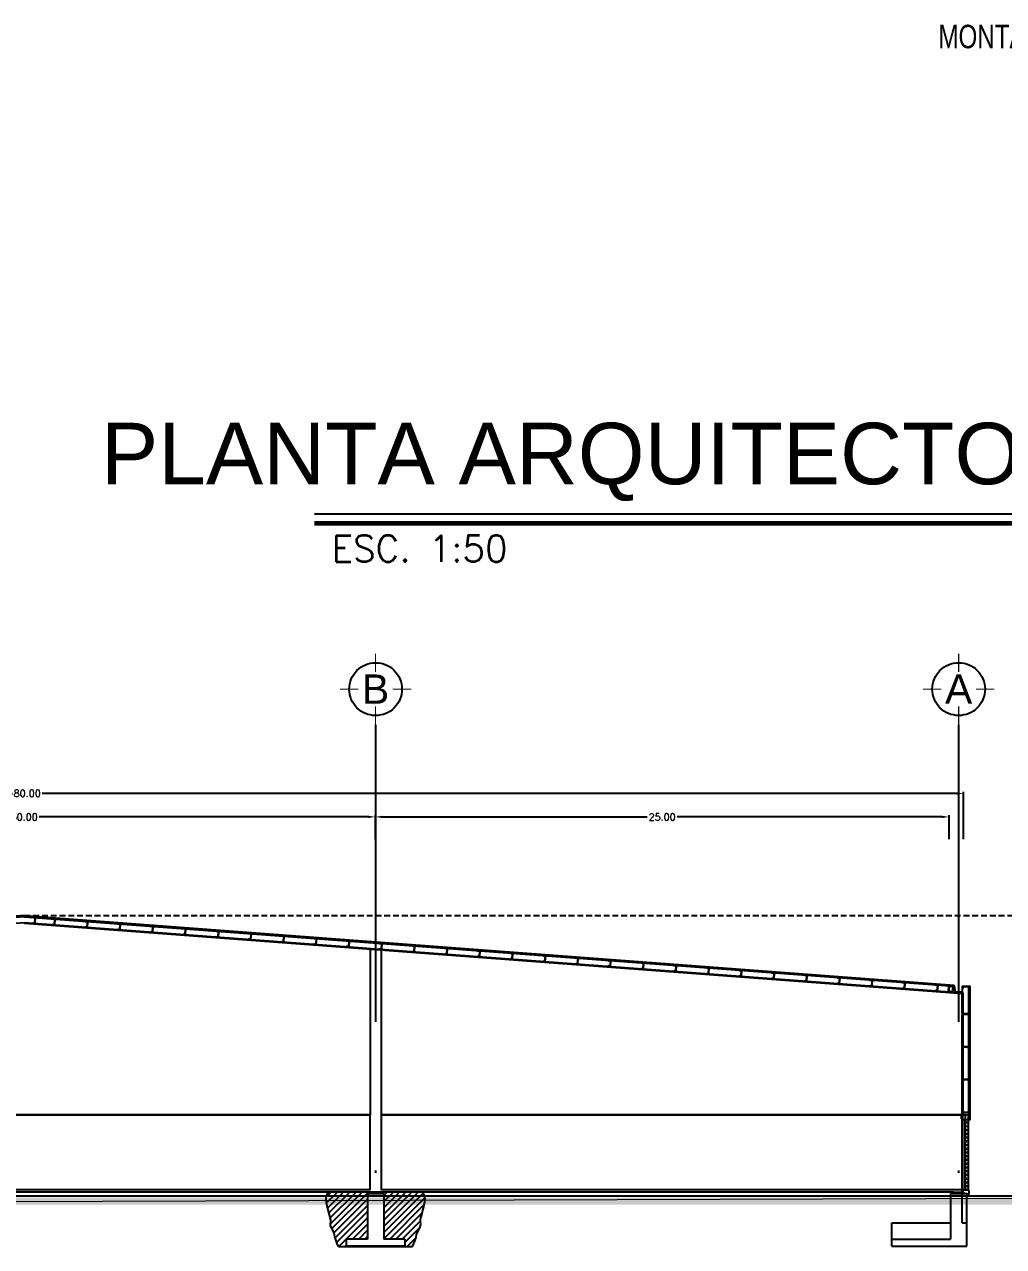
# Model space of a CAD drawing. Header units: millimetres. Extents: x -3 to 3438, y -2371 to 140.
# Drawn here: x 1108.3 to 1150.1, y -17 to 35.2 of the extents above; entities that cross this region are included whole.
import ezdxf
from ezdxf.enums import TextEntityAlignment as Align

# ---------------------------------------------------------------- set-up
doc = ezdxf.new("R2010")
doc.units = ezdxf.units.MM
doc.linetypes.add('DASHDOT', pattern=[25.4, 12.7, -6.35, 0, -6.35])
doc.linetypes.add('DASHED2', pattern=[0.375, 0.25, -0.125])
doc.layers.get('0').update_dxf_attribs({"color": 3})
for name, color, linetype in [('1- 1', 1, 'Continuous'), ('1- 2', 223, 'Continuous'), ('1- 3', 3, 'Continuous'), ('8', 8, 'Continuous'), ('dim-75', 2, 'Continuous'), ('ejes', 140, 'DASHDOT'), ('hatch', 9, 'Continuous'), ('LINEA LIMITE DE ZONIFICACION', 2, 'Continuous'), ('MARCO', 254, 'Continuous'), ('proy ante', 7, 'Continuous')]:
    doc.layers.add(name, color=color, linetype=linetype)
doc.layers.add('2', color=223, linetype='Continuous', lineweight=5)
doc.layers.add('3', color=3, linetype='Continuous', lineweight=30)
doc.styles.add('ALA', font='arial.ttf')
doc.styles.add('ROMANT', font='arial.ttf', dxfattribs={"height": 22})
doc.styles.get("Standard").update_dxf_attribs({"font": 'arial.ttf'})
doc.styles.add('TEXTO GENERAL', font='swissc.ttf', dxfattribs={"width": 0.9, "height": 1})
doc.styles.add('TEXTOS', font='romans.shx')
doc.dimstyles.new('DIM-75P', dxfattribs={"dimtxt": 0.3, "dimasz": 0.3, "dimexe": 0.0675, "dimexo": 0.0468, "dimgap": 0.0375, "dimtad": 0, "dimtih": 1, "dimtoh": 1, "dimzin": 0, "dimdsep": 46, "dimtxsty": 'TEXTOS', "dimcen": 0.3, "dimclrd": 1, "dimclre": 1, "dimclrt": 2, "dimadec": 0, "dimazin": 0, "dimtfac": 1, "dimtmove": 1, "dimatfit": 3, "dimldrblk": 'flecha', "dimfxl": 0.045, "dimtolj": 1, "dimtzin": 0, "dimlwd": -1, "dimlwe": -1, "dimarcsym": 0})

# ---------------------------------------------------------------- blocks, each defined once
blk = doc.blocks.new('ejeh')
at = {"layer": 'ejes', "const_width": 0.02}
blk.add_lwpolyline([(0, 0.174, -2.414214), (0.5, 0.674, 1)], format="xyb", dxfattribs=at)
for points in [[(0, 1.348), (0, 1)], [(-0.326, 0.674), (-0.674, 0.674)], [(0.326, 0.674), (0.674, 0.674)], [(0, 0), (0, 0.348)]]:
    blk.add_lwpolyline(points, dxfattribs=at)
at = {"layer": 'ejes'}
blk.add_circle((0, 0.674), 0.5, dxfattribs=at)
blk.add_attdef('X', text='', height=0.556, dxfattribs=at).set_placement((0, 0.674), align=Align.MIDDLE_CENTER)
blk = doc.blocks.new('*D92')
at = {"layer": 'Defpoints', "color": 0, "transparency": 16777216}
for p in [(1148.378, 2.343), (1068.381, 0.343), (1148.378, 0.343)]:
    blk.add_point(p, dxfattribs=at)
at = {"layer": 'dim-75', "color": 1, "transparency": 16777216}
for p, q in [((1068.381, 0.39), (1068.381, 2.41)), ((1068.681, 2.343), (1107.742, 2.343)), ((1148.078, 2.343), (1109.017, 2.343)), ((1148.378, 0.39), (1148.378, 2.41))]:
    blk.add_line(p, q, dxfattribs=at)
for points in [[(1068.681, 2.393), (1068.681, 2.293), (1068.381, 2.343)], [(1148.078, 2.393), (1148.078, 2.293), (1148.378, 2.343)]]:
    blk.add_solid(points, dxfattribs=at)
at = {"layer": 'dim-75', "color": 2, "transparency": 16777216, "insert": (1108.379, 2.343), "char_height": 0.3, "attachment_point": 5, "style": 'TEXTOS'}
blk.add_mtext('\\A1;80.00', dxfattribs=at)
blk = doc.blocks.new('flecha')
at = {"ltscale": 6}
for points in [[(-0.02, 0.03), (-0.11, 0.13), (-0.12, 0.05), (-0.12, 0.21)], [(-0.02, -0.03), (-0.11, -0.13), (-0.12, -0.05), (-0.12, -0.21)]]:
    blk.add_hatch(color=256, dxfattribs=at).paths.add_polyline_path(points)
for p, q in [((0.01, -0.02), (-0.14, 0.24)), ((0.01, 0.02), (-0.14, -0.24)), ((-0.13, 0.24), (-0.13, 0.03)), ((-0.13, 0.03), (-0.1, 0.12)), ((0, 0), (-0.1, 0.12)), ((0, 0), (-0.1, -0.12)), ((-0.13, -0.02), (-0.13, -0.24)), ((-0.13, -0.02), (-0.1, -0.12))]:
    blk.add_line(p, q, dxfattribs=at)
for points in [[(-0.02, 0.03), (-0.11, 0.13), (-0.12, 0.05), (-0.12, 0.21)], [(-0.02, -0.03), (-0.11, -0.13), (-0.12, -0.05), (-0.12, -0.21)]]:
    blk.add_lwpolyline(points, close=True, dxfattribs=at)
blk = doc.blocks.new('*D93')
at = {"layer": 'Defpoints', "color": 0, "transparency": 16777216}
for p in [(1123.254, 1.343), (1123.254, 0.343), (1147.764, 0.343)]:
    blk.add_point(p, dxfattribs=at)
at = {"layer": 'dim-75', "color": 1, "transparency": 16777216}
for p, q in [((1123.254, 0.39), (1123.254, 1.41)), ((1123.554, 1.343), (1134.871, 1.343)), ((1147.464, 1.343), (1136.146, 1.343)), ((1147.764, 0.39), (1147.764, 1.41))]:
    blk.add_line(p, q, dxfattribs=at)
for points in [[(1123.554, 1.393), (1123.554, 1.293), (1123.254, 1.343)], [(1147.464, 1.393), (1147.464, 1.293), (1147.764, 1.343)]]:
    blk.add_solid(points, dxfattribs=at)
at = {"layer": 'dim-75', "color": 2, "transparency": 16777216, "insert": (1135.509, 1.343), "char_height": 0.3, "attachment_point": 5, "style": 'TEXTOS'}
blk.add_mtext('\\A1;25.00', dxfattribs=at)
blk = doc.blocks.new('*D94')
at = {"layer": 'Defpoints', "color": 0, "transparency": 16777216}
for p in [(1093.246, 1.343), (1093.246, 0.343), (1123.254, 0.343)]:
    blk.add_point(p, dxfattribs=at)
at = {"layer": 'dim-75', "color": 1, "transparency": 16777216}
for p, q in [((1093.246, 0.39), (1093.246, 1.41)), ((1093.546, 1.343), (1107.612, 1.343)), ((1122.954, 1.343), (1108.887, 1.343)), ((1123.254, 0.39), (1123.254, 1.41))]:
    blk.add_line(p, q, dxfattribs=at)
for points in [[(1093.546, 1.393), (1093.546, 1.293), (1093.246, 1.343)], [(1122.954, 1.393), (1122.954, 1.293), (1123.254, 1.343)]]:
    blk.add_solid(points, dxfattribs=at)
at = {"layer": 'dim-75', "color": 2, "transparency": 16777216, "insert": (1108.25, 1.343), "char_height": 0.3, "attachment_point": 5, "style": 'TEXTOS'}
blk.add_mtext('\\A1;30.00', dxfattribs=at)

msp = doc.modelspace()

# ---------------------------------------------------------------- hatches: boundary and pattern name
at = {"layer": 'proy ante'}
for points in [[(1063.226, -14.929), (1063.226, -15.23), (1155.564, -14.929)], [(1063.226, -15.23), (1155.564, -14.929), (1155.564, -15.23)]]:
    msp.add_hatch(color=256, dxfattribs=at).paths.add_polyline_path(points)

# ---------------------------------------------------------------- linework, layer by layer
at = {"layer": '1- 1', "lineweight": 25}
for points in [[(1108.257, -2.876), (1068.518, -5.846)], [(1108.257, -2.923), (1068.518, -5.893), (1068.518, -5.846)], [(1108.258, -2.876), (1147.989, -5.846)], [(1108.258, -2.923), (1147.989, -5.893), (1147.989, -5.846)], [(1108.257, -3.176), (1148.352, -6.177)], [(1108.257, -3.2), (1148.352, -6.201)], [(1148.321, -7.078), (1148.321, -6.201)], [(1148.352, -7.078), (1148.352, -6.177)], [(1148.605, -11.596), (1148.605, -5.893), (1148.652, -5.893)], [(1148.652, -5.893), (1148.652, -11.596), (1148.605, -11.596)], [(1148.321, -14.692), (1148.321, -7.117)], [(1148.352, -14.692), (1148.352, -7.117)], [(1148.597, -11.391), (1148.321, -11.391), (1148.297, -11.414)], [(1148.297, -11.564), (1148.297, -11.414)], [(1148.597, -14.598), (1148.597, -11.391)], [(1148.597, -11.596), (1148.321, -11.596), (1148.297, -11.564)], [(1148.447, -14.598), (1148.447, -11.596)], [(1148.447, -11.699), (1148.597, -11.699)], [(1148.447, -11.715), (1148.597, -11.715)], [(1148.447, -11.865), (1148.597, -11.865)], [(1148.447, -11.873), (1148.597, -11.873)], [(1148.447, -12.023), (1148.597, -12.023)], [(1148.447, -12.03), (1148.597, -12.03)], [(1148.447, -12.181), (1148.597, -12.181)], [(1148.447, -12.196), (1148.597, -12.196)], [(1148.447, -12.346), (1148.597, -12.346)], [(1148.447, -12.354), (1148.597, -12.354)], [(1148.447, -12.504), (1148.597, -12.504)], [(1148.447, -12.512), (1148.597, -12.512)], [(1148.447, -12.662), (1148.597, -12.662)], [(1148.447, -12.67), (1148.597, -12.67)], [(1148.447, -12.82), (1148.597, -12.82)], [(1148.447, -12.836), (1148.597, -12.836)], [(1148.447, -12.986), (1148.597, -12.986)], [(1148.447, -12.994), (1148.597, -12.994)], [(1148.447, -13.144), (1148.597, -13.144)], [(1148.447, -13.152), (1148.597, -13.152)], [(1148.447, -13.302), (1148.597, -13.302)], [(1148.447, -13.31), (1148.597, -13.31)], [(1148.447, -13.46), (1148.597, -13.46)], [(1148.447, -13.476), (1148.597, -13.476)], [(1148.447, -13.626), (1148.597, -13.626)], [(1148.447, -13.634), (1148.597, -13.634)], [(1148.447, -13.784), (1148.597, -13.784)], [(1148.447, -13.792), (1148.597, -13.792)], [(1148.447, -13.942), (1148.597, -13.942)], [(1148.447, -13.95), (1148.597, -13.95)], [(1148.447, -14.1), (1148.597, -14.1)], [(1148.447, -14.116), (1148.597, -14.116)], [(1148.447, -14.266), (1148.597, -14.266)], [(1148.447, -14.274), (1148.597, -14.274)], [(1148.447, -14.424), (1148.597, -14.424)], [(1148.447, -14.432), (1148.597, -14.432)], [(1148.447, -14.582), (1148.597, -14.582)]]:
    msp.add_lwpolyline(points, dxfattribs=at)
at = {"layer": '1- 2', "lineweight": 25}
for points in [[(1108.613, -3.184), (1108.613, -3.2), (1108.7, -3.208), (1108.716, -2.963), (1108.716, -2.955), (1108.637, -2.947), (1108.629, -2.947), (1108.629, -2.963), (1108.629, -2.955)], [(1108.637, -2.955), (1108.637, -2.947), (1108.716, -2.955)], [(1108.716, -2.963), (1108.7, -3.208)], [(1109.45, -3.247), (1109.45, -3.263), (1109.458, -3.263), (1109.537, -3.271), (1109.537, -3.263), (1109.561, -3.018), (1109.553, -3.018), (1109.474, -3.01), (1109.474, -3.018), (1109.466, -3.026), (1109.474, -3.026), (1109.474, -3.018)], [(1109.474, -3.01), (1109.553, -3.018)], [(1109.561, -3.018), (1109.537, -3.263)], [(1110.848, -3.35), (1110.848, -3.365), (1110.856, -3.365), (1110.935, -3.373), (1110.959, -3.129), (1110.959, -3.121), (1110.951, -3.121), (1110.872, -3.113), (1110.872, -3.121), (1110.864, -3.121), (1110.864, -3.136), (1110.872, -3.136), (1110.872, -3.121), (1110.951, -3.121)], [(1110.951, -3.129), (1110.935, -3.373), (1110.856, -3.365)], [(1108.7, -3.208), (1108.613, -3.2), (1108.613, -3.184)], [(1108.7, -3.2), (1108.7, -3.192)], [(1109.45, -3.263), (1109.458, -3.247), (1109.45, -3.247)], [(1109.537, -3.271), (1109.458, -3.263)], [(1110.848, -3.365), (1110.848, -3.35)], [(1112.27, -3.223), (1112.349, -3.231), (1112.333, -3.476), (1112.246, -3.468), (1112.246, -3.452)], [(1113.645, -3.571), (1113.645, -3.563)], [(1113.723, -3.579), (1113.645, -3.579)], [(1113.668, -3.326), (1113.747, -3.334), (1113.731, -3.579)], [(1115.043, -3.666), (1115.043, -3.681), (1115.122, -3.689), (1115.129, -3.689), (1115.129, -3.681), (1115.145, -3.437), (1115.058, -3.429), (1115.058, -3.444), (1115.058, -3.437)], [(1115.058, -3.429), (1115.145, -3.437), (1115.129, -3.681)], [(1116.464, -3.539), (1116.543, -3.539)], [(1116.543, -3.547), (1116.528, -3.792)], [(1117.941, -3.65), (1117.918, -3.895), (1117.839, -3.887), (1117.839, -3.871)], [(1117.934, -3.65), (1117.934, -3.642)], [(1115.122, -3.689), (1115.043, -3.681), (1115.043, -3.666)], [(1115.122, -3.681), (1115.122, -3.674)], [(1116.52, -3.792), (1116.441, -3.784), (1116.441, -3.768)], [(1119.237, -3.989), (1119.237, -3.982)], [(1119.316, -4.005), (1119.237, -3.997)], [(1119.316, -3.997), (1119.316, -3.989)], [(1120.635, -4.084), (1120.627, -4.1), (1120.635, -4.1), (1120.714, -4.108), (1120.722, -4.1), (1120.738, -3.855), (1120.73, -3.855), (1120.651, -3.847), (1120.651, -3.863), (1120.651, -3.855)], [(1120.714, -4.108), (1120.635, -4.1), (1120.635, -4.084)], [(1120.651, -3.847), (1120.73, -3.855)], [(1120.738, -3.855), (1120.714, -4.1)], [(1122.025, -4.187), (1122.025, -4.203), (1122.033, -4.203), (1122.112, -4.211), (1122.136, -3.966), (1122.136, -3.958), (1122.128, -3.958), (1122.049, -3.95), (1122.049, -3.958), (1122.041, -3.974), (1122.049, -3.974), (1122.049, -3.958), (1122.128, -3.958)], [(1122.136, -3.966), (1122.112, -4.211), (1122.033, -4.203)], [(1122.128, -3.966), (1122.128, -3.958)], [(1123.423, -4.29), (1123.423, -4.313), (1123.51, -4.313), (1123.534, -4.068), (1123.526, -4.068), (1123.526, -4.061), (1123.439, -4.061), (1123.439, -4.076), (1123.447, -4.061), (1123.526, -4.068), (1123.51, -4.313), (1123.431, -4.305)], [(1124.845, -4.163), (1124.924, -4.171), (1124.908, -4.416), (1124.821, -4.416)], [(1122.025, -4.203), (1122.033, -4.187), (1122.025, -4.187)], [(1123.423, -4.305), (1123.423, -4.29)], [(1124.821, -4.408), (1124.821, -4.4)], [(1126.22, -4.503), (1126.22, -4.519), (1126.299, -4.527), (1126.306, -4.527), (1126.306, -4.519), (1126.322, -4.274), (1126.243, -4.266), (1126.235, -4.266), (1126.235, -4.282), (1126.235, -4.274)], [(1126.299, -4.527), (1126.22, -4.519), (1126.22, -4.503)], [(1126.243, -4.274), (1126.243, -4.266), (1126.322, -4.274), (1126.306, -4.519)], [(1126.299, -4.519), (1126.299, -4.511)], [(1127.618, -4.606), (1127.618, -4.621), (1127.697, -4.629), (1127.704, -4.629), (1127.72, -4.384), (1127.72, -4.377), (1127.633, -4.369), (1127.633, -4.392), (1127.633, -4.377), (1127.72, -4.377)], [(1127.697, -4.629), (1127.618, -4.621), (1127.618, -4.606)], [(1127.72, -4.384), (1127.704, -4.629)], [(1129.118, -4.487), (1129.095, -4.732), (1129.016, -4.724), (1129.016, -4.708)], [(1130.406, -4.819), (1130.406, -4.835), (1130.414, -4.835), (1130.493, -4.843), (1130.493, -4.835), (1130.517, -4.59), (1130.509, -4.59), (1130.43, -4.582), (1130.422, -4.598), (1130.43, -4.598), (1130.43, -4.582), (1130.509, -4.59)], [(1130.517, -4.59), (1130.493, -4.835), (1130.414, -4.835)], [(1131.804, -4.922), (1131.804, -4.937), (1131.812, -4.937), (1131.891, -4.945), (1131.891, -4.937), (1131.915, -4.692), (1131.907, -4.692), (1131.828, -4.685), (1131.82, -4.692), (1131.82, -4.7), (1131.828, -4.692)], [(1131.828, -4.685), (1131.907, -4.692), (1131.891, -4.937)], [(1130.406, -4.827), (1130.414, -4.819), (1130.406, -4.819)], [(1130.414, -4.827), (1130.414, -4.819)], [(1131.804, -4.937), (1131.804, -4.922)], [(1131.891, -4.945), (1131.812, -4.937)], [(1133.202, -5.024), (1133.202, -5.04), (1133.21, -5.04), (1133.289, -5.048), (1133.313, -4.803), (1133.313, -4.795), (1133.305, -4.795), (1133.226, -4.787), (1133.218, -4.795), (1133.218, -4.811), (1133.226, -4.811), (1133.226, -4.795), (1133.305, -4.795)], [(1133.202, -5.04), (1133.21, -5.024), (1133.202, -5.024)], [(1133.305, -4.803), (1133.289, -5.048), (1133.21, -5.04)], [(1134.6, -5.127), (1134.6, -5.151), (1134.687, -5.151), (1134.711, -4.906), (1134.703, -4.906), (1134.703, -4.898), (1134.616, -4.898), (1134.616, -4.914), (1134.624, -4.898), (1134.703, -4.906), (1134.687, -5.151), (1134.6, -5.143)], [(1134.6, -5.143), (1134.6, -5.127)], [(1134.608, -5.143), (1134.608, -5.135)], [(1135.998, -5.237), (1135.998, -5.253), (1136.006, -5.253), (1136.085, -5.261), (1136.085, -5.253), (1136.109, -5.008), (1136.101, -5.008), (1136.022, -5.001), (1136.014, -5.001), (1136.014, -5.016), (1136.022, -5.001), (1136.101, -5.008), (1136.085, -5.253), (1136.006, -5.253)], [(1137.396, -5.34), (1137.396, -5.356), (1137.483, -5.364), (1137.483, -5.356), (1137.499, -5.111), (1137.42, -5.103), (1137.412, -5.103), (1137.412, -5.119), (1137.412, -5.111)], [(1137.42, -5.111), (1137.42, -5.103), (1137.499, -5.111), (1137.483, -5.356)], [(1138.795, -5.443), (1138.795, -5.459), (1138.874, -5.467), (1138.881, -5.467), (1138.897, -5.222), (1138.897, -5.214), (1138.818, -5.206), (1138.81, -5.206), (1138.81, -5.23), (1138.81, -5.214)], [(1138.818, -5.214), (1138.897, -5.214)], [(1135.998, -5.245), (1135.998, -5.237)], [(1136.006, -5.245), (1136.006, -5.237)], [(1137.483, -5.364), (1137.396, -5.356), (1137.396, -5.34)], [(1138.874, -5.467), (1138.795, -5.459), (1138.795, -5.443)], [(1138.897, -5.222), (1138.881, -5.467)], [(1140.272, -5.569), (1140.193, -5.561), (1140.193, -5.546)], [(1141.693, -5.427), (1141.67, -5.672), (1141.591, -5.672)], [(1141.591, -5.664), (1141.591, -5.656)], [(1142.981, -5.759), (1142.981, -5.775), (1142.989, -5.775), (1143.068, -5.783), (1143.068, -5.775), (1143.092, -5.53), (1143.084, -5.53), (1143.005, -5.522), (1143.005, -5.53), (1142.997, -5.538), (1143.005, -5.538), (1143.005, -5.53)], [(1143.005, -5.522), (1143.084, -5.53)], [(1143.092, -5.53), (1143.068, -5.775)], [(1144.379, -5.861), (1144.379, -5.877), (1144.387, -5.877), (1144.466, -5.885), (1144.49, -5.64), (1144.482, -5.632), (1144.403, -5.625), (1144.395, -5.632), (1144.395, -5.648), (1144.403, -5.632), (1144.482, -5.632)], [(1144.482, -5.64), (1144.466, -5.885), (1144.387, -5.877)], [(1145.801, -5.735), (1145.88, -5.743), (1145.864, -5.988), (1145.777, -5.98), (1145.777, -5.964)], [(1142.981, -5.775), (1142.989, -5.759), (1142.981, -5.759)], [(1143.068, -5.783), (1142.989, -5.775)], [(1144.379, -5.877), (1144.379, -5.861)], [(1147.175, -6.083), (1147.175, -6.075)], [(1147.254, -6.091), (1147.175, -6.091)], [(1147.199, -5.838), (1147.278, -5.846), (1147.262, -6.091)], [(1147.744, -6.13), (1147.76, -5.885)], [(1147.847, -5.885), (1147.768, -5.885), (1147.744, -6.13)], [(1147.744, -6.13), (1147.752, -6.138)], [(1147.831, -6.122), (1147.831, -6.138), (1147.752, -6.138)], [(1147.768, -5.877), (1147.768, -5.885), (1147.76, -5.885)], [(1147.768, -5.877), (1147.847, -5.885), (1147.855, -5.893)], [(1147.831, -6.138), (1147.839, -6.122), (1147.831, -6.122)], [(1147.942, -5.901), (1147.918, -6.146), (1147.839, -6.138)], [(1147.847, -5.885), (1147.847, -5.877)], [(1147.855, -5.893), (1147.847, -5.909), (1147.847, -5.893)], [(1147.934, -5.901), (1147.934, -5.893)], [(1148.352, -5.901), (1148.352, -5.909)], [(1148.352, -5.901), (1148.597, -5.901)], [(1148.597, -5.909), (1148.597, -5.901), (1148.352, -5.901)], [(1148.368, -5.988), (1148.352, -5.988), (1148.352, -5.909)], [(1148.352, -5.909), (1148.352, -5.988), (1148.368, -5.988)], [(1148.605, -5.909), (1148.605, -5.901), (1148.597, -5.901)], [(1148.605, -5.909), (1148.605, -5.988), (1148.597, -5.988)], [(1148.605, -5.988), (1148.605, -5.909)], [(1148.605, -5.988), (1148.605, -5.98)], [(1148.589, -7.173), (1148.597, -7.173), (1148.605, -7.165), (1148.605, -7.086), (1148.597, -7.078), (1148.352, -7.078), (1148.352, -7.173), (1148.368, -7.173), (1148.368, -7.165), (1148.352, -7.165), (1148.352, -7.086), (1148.597, -7.086)], [(1148.597, -7.165), (1148.589, -7.165), (1148.589, -7.173)], [(1148.605, -7.086), (1148.605, -7.165)], [(1148.352, -8.563), (1148.352, -8.484), (1148.597, -8.484)], [(1148.597, -8.571), (1148.589, -8.571)], [(1148.597, -8.563), (1148.597, -8.555)], [(1148.605, -8.484), (1148.605, -8.563)], [(1148.352, -9.882), (1148.597, -9.882)], [(1148.597, -9.89), (1148.597, -9.882)], [(1148.605, -9.89), (1148.605, -9.969)], [(1148.597, -9.969), (1148.589, -9.969)], [(1148.352, -11.367), (1148.352, -11.28)], [(1148.352, -11.288), (1148.352, -11.28), (1148.597, -11.28)], [(1148.597, -11.288), (1148.352, -11.288), (1148.352, -11.367), (1148.368, -11.367), (1148.368, -11.375)], [(1148.352, -11.367), (1148.352, -11.375)], [(1148.368, -11.375), (1148.352, -11.375)], [(1148.597, -11.375), (1148.589, -11.375), (1148.589, -11.367), (1148.597, -11.367)], [(1148.605, -11.288), (1148.597, -11.28)], [(1148.605, -11.288), (1148.605, -11.367), (1148.597, -11.375)], [(1148.605, -11.367), (1148.605, -11.288)], [(1148.605, -11.367), (1148.605, -11.359)], [(1123.013, -14.598), (1093.494, -14.598)], [(1147.989, -14.598), (1123.51, -14.598)], [(1147.973, -14.692), (1068.518, -14.692)]]:
    msp.add_lwpolyline(points, dxfattribs=at)
for points, knots in [([(1112.246, -3.452), (1112.246, -3.452), (1112.246, -3.476), (1112.246, -3.476), (1112.246, -3.476), (1112.333, -3.476), (1112.333, -3.476), (1112.333, -3.476), (1112.349, -3.231), (1112.349, -3.231), (1112.349, -3.231), (1112.349, -3.223), (1112.349, -3.223), (1112.349, -3.223), (1112.262, -3.223), (1112.262, -3.223), (1112.262, -3.223), (1112.262, -3.239), (1112.262, -3.239), (1112.262, -3.239), (1112.262, -3.223), (1112.262, -3.223)], [0, 0, 0, 0, 1, 1, 1, 2, 2, 2, 3, 3, 3, 4, 4, 4, 5, 5, 5, 6, 6, 6, 7, 7, 7, 7]), ([(1113.644, -3.563), (1113.644, -3.563), (1113.644, -3.579), (1113.644, -3.579), (1113.644, -3.579), (1113.723, -3.587), (1113.723, -3.587), (1113.723, -3.587), (1113.731, -3.587), (1113.731, -3.587), (1113.731, -3.587), (1113.731, -3.579), (1113.731, -3.579), (1113.731, -3.579), (1113.747, -3.334), (1113.747, -3.334), (1113.747, -3.334), (1113.668, -3.326), (1113.668, -3.326), (1113.668, -3.326), (1113.66, -3.326), (1113.66, -3.326), (1113.66, -3.326), (1113.66, -3.342), (1113.66, -3.342), (1113.66, -3.342), (1113.66, -3.326), (1113.66, -3.326)], [0, 0, 0, 0, 1, 1, 1, 2, 2, 2, 3, 3, 3, 4, 4, 4, 5, 5, 5, 6, 6, 6, 7, 7, 7, 8, 8, 8, 9, 9, 9, 9]), ([(1116.441, -3.768), (1116.441, -3.768), (1116.441, -3.784), (1116.441, -3.784), (1116.441, -3.784), (1116.52, -3.792), (1116.52, -3.792), (1116.52, -3.792), (1116.528, -3.792), (1116.528, -3.792), (1116.528, -3.792), (1116.543, -3.547), (1116.543, -3.547), (1116.543, -3.547), (1116.543, -3.539), (1116.543, -3.539), (1116.543, -3.539), (1116.464, -3.531), (1116.464, -3.531), (1116.464, -3.531), (1116.457, -3.539), (1116.457, -3.539), (1116.457, -3.539), (1116.457, -3.555), (1116.457, -3.555), (1116.457, -3.555), (1116.457, -3.539), (1116.457, -3.539)], [0, 0, 0, 0, 1, 1, 1, 2, 2, 2, 3, 3, 3, 4, 4, 4, 5, 5, 5, 6, 6, 6, 7, 7, 7, 8, 8, 8, 9, 9, 9, 9]), ([(1117.839, -3.871), (1117.839, -3.871), (1117.831, -3.887), (1117.831, -3.887), (1117.831, -3.887), (1117.839, -3.895), (1117.839, -3.895), (1117.839, -3.895), (1117.926, -3.895), (1117.926, -3.895), (1117.926, -3.895), (1117.941, -3.65), (1117.941, -3.65), (1117.941, -3.65), (1117.941, -3.642), (1117.941, -3.642), (1117.941, -3.642), (1117.855, -3.642), (1117.855, -3.642), (1117.855, -3.642), (1117.855, -3.658), (1117.855, -3.658), (1117.855, -3.658), (1117.855, -3.642), (1117.855, -3.642), (1117.855, -3.642), (1117.941, -3.65), (1117.941, -3.65)], [0, 0, 0, 0, 1, 1, 1, 2, 2, 2, 3, 3, 3, 4, 4, 4, 5, 5, 5, 6, 6, 6, 7, 7, 7, 8, 8, 8, 9, 9, 9, 9]), ([(1119.237, -3.982), (1119.237, -3.982), (1119.237, -3.997), (1119.237, -3.997), (1119.237, -3.997), (1119.316, -4.005), (1119.316, -4.005), (1119.316, -4.005), (1119.324, -4.005), (1119.324, -4.005), (1119.324, -4.005), (1119.324, -3.997), (1119.324, -3.997), (1119.324, -3.997), (1119.34, -3.753), (1119.34, -3.753), (1119.34, -3.753), (1119.253, -3.745), (1119.253, -3.745), (1119.253, -3.745), (1119.253, -3.76), (1119.253, -3.76), (1119.253, -3.76), (1119.253, -3.745), (1119.253, -3.745), (1119.253, -3.745), (1119.34, -3.753), (1119.34, -3.753), (1119.34, -3.753), (1119.324, -3.997), (1119.324, -3.997)], [0, 0, 0, 0, 1, 1, 1, 2, 2, 2, 3, 3, 3, 4, 4, 4, 5, 5, 5, 6, 6, 6, 7, 7, 7, 8, 8, 8, 9, 9, 9, 10, 10, 10, 10]), ([(1124.821, -4.4), (1124.821, -4.4), (1124.821, -4.416), (1124.821, -4.416), (1124.821, -4.416), (1124.908, -4.424), (1124.908, -4.424), (1124.908, -4.424), (1124.908, -4.416), (1124.908, -4.416), (1124.908, -4.416), (1124.924, -4.171), (1124.924, -4.171), (1124.924, -4.171), (1124.845, -4.163), (1124.845, -4.163), (1124.845, -4.163), (1124.837, -4.163), (1124.837, -4.163), (1124.837, -4.163), (1124.837, -4.179), (1124.837, -4.179), (1124.837, -4.179), (1124.837, -4.163), (1124.837, -4.163)], [0, 0, 0, 0, 1, 1, 1, 2, 2, 2, 3, 3, 3, 4, 4, 4, 5, 5, 5, 6, 6, 6, 7, 7, 7, 8, 8, 8, 8]), ([(1129.016, -4.708), (1129.016, -4.708), (1129.008, -4.724), (1129.008, -4.724), (1129.008, -4.724), (1129.016, -4.732), (1129.016, -4.732), (1129.016, -4.732), (1129.103, -4.732), (1129.103, -4.732), (1129.103, -4.732), (1129.118, -4.487), (1129.118, -4.487), (1129.118, -4.487), (1129.111, -4.479), (1129.111, -4.479), (1129.111, -4.479), (1129.032, -4.479), (1129.032, -4.479), (1129.032, -4.479), (1129.032, -4.495), (1129.032, -4.495), (1129.032, -4.495), (1129.032, -4.479), (1129.032, -4.479), (1129.032, -4.479), (1129.111, -4.487), (1129.111, -4.487)], [0, 0, 0, 0, 1, 1, 1, 2, 2, 2, 3, 3, 3, 4, 4, 4, 5, 5, 5, 6, 6, 6, 7, 7, 7, 8, 8, 8, 9, 9, 9, 9]), ([(1140.193, -5.546), (1140.193, -5.546), (1140.193, -5.569), (1140.193, -5.569), (1140.193, -5.569), (1140.28, -5.569), (1140.28, -5.569), (1140.28, -5.569), (1140.295, -5.324), (1140.295, -5.324), (1140.295, -5.324), (1140.295, -5.316), (1140.295, -5.316), (1140.295, -5.316), (1140.208, -5.316), (1140.208, -5.316), (1140.208, -5.316), (1140.208, -5.332), (1140.208, -5.332), (1140.208, -5.332), (1140.208, -5.316), (1140.208, -5.316), (1140.208, -5.316), (1140.295, -5.324), (1140.295, -5.324), (1140.295, -5.324), (1140.28, -5.569), (1140.28, -5.569)], [0, 0, 0, 0, 1, 1, 1, 2, 2, 2, 3, 3, 3, 4, 4, 4, 5, 5, 5, 6, 6, 6, 7, 7, 7, 8, 8, 8, 9, 9, 9, 9]), ([(1141.591, -5.656), (1141.591, -5.656), (1141.583, -5.664), (1141.583, -5.664), (1141.583, -5.664), (1141.591, -5.672), (1141.591, -5.672), (1141.591, -5.672), (1141.67, -5.68), (1141.67, -5.68), (1141.67, -5.68), (1141.678, -5.672), (1141.678, -5.672), (1141.678, -5.672), (1141.693, -5.427), (1141.693, -5.427), (1141.693, -5.427), (1141.686, -5.427), (1141.686, -5.427), (1141.686, -5.427), (1141.607, -5.419), (1141.607, -5.419), (1141.607, -5.419), (1141.607, -5.435), (1141.607, -5.435), (1141.607, -5.435), (1141.607, -5.419), (1141.607, -5.419), (1141.607, -5.419), (1141.686, -5.427), (1141.686, -5.427)], [0, 0, 0, 0, 1, 1, 1, 2, 2, 2, 3, 3, 3, 4, 4, 4, 5, 5, 5, 6, 6, 6, 7, 7, 7, 8, 8, 8, 9, 9, 9, 10, 10, 10, 10]), ([(1145.777, -5.964), (1145.777, -5.964), (1145.777, -5.988), (1145.777, -5.988), (1145.777, -5.988), (1145.864, -5.988), (1145.864, -5.988), (1145.864, -5.988), (1145.88, -5.743), (1145.88, -5.743), (1145.88, -5.743), (1145.88, -5.735), (1145.88, -5.735), (1145.88, -5.735), (1145.793, -5.735), (1145.793, -5.735), (1145.793, -5.735), (1145.793, -5.751), (1145.793, -5.751), (1145.793, -5.751), (1145.793, -5.735), (1145.793, -5.735)], [0, 0, 0, 0, 1, 1, 1, 2, 2, 2, 3, 3, 3, 4, 4, 4, 5, 5, 5, 6, 6, 6, 7, 7, 7, 7]), ([(1147.175, -6.075), (1147.175, -6.075), (1147.175, -6.091), (1147.175, -6.091), (1147.175, -6.091), (1147.254, -6.098), (1147.254, -6.098), (1147.254, -6.098), (1147.262, -6.098), (1147.262, -6.098), (1147.262, -6.098), (1147.262, -6.091), (1147.262, -6.091), (1147.262, -6.091), (1147.278, -5.846), (1147.278, -5.846), (1147.278, -5.846), (1147.199, -5.838), (1147.199, -5.838), (1147.199, -5.838), (1147.191, -5.838), (1147.191, -5.838), (1147.191, -5.838), (1147.191, -5.854), (1147.191, -5.854), (1147.191, -5.854), (1147.191, -5.838), (1147.191, -5.838)], [0, 0, 0, 0, 1, 1, 1, 2, 2, 2, 3, 3, 3, 4, 4, 4, 5, 5, 5, 6, 6, 6, 7, 7, 7, 8, 8, 8, 9, 9, 9, 9]), ([(1147.752, -6.13), (1147.752, -6.13), (1147.831, -6.138), (1147.831, -6.138), (1147.831, -6.138), (1147.831, -6.122), (1147.831, -6.122), (1147.831, -6.122), (1147.831, -6.138), (1147.831, -6.138), (1147.831, -6.138), (1147.839, -6.138), (1147.839, -6.138), (1147.839, -6.138), (1147.918, -6.146), (1147.918, -6.146), (1147.918, -6.146), (1147.942, -5.901), (1147.942, -5.901), (1147.942, -5.901), (1147.942, -5.893), (1147.942, -5.893), (1147.942, -5.893), (1147.934, -5.893), (1147.934, -5.893), (1147.934, -5.893), (1147.855, -5.885), (1147.855, -5.885), (1147.855, -5.885), (1147.855, -5.893), (1147.855, -5.893), (1147.855, -5.893), (1147.847, -5.909), (1147.847, -5.909), (1147.847, -5.909), (1147.855, -5.909), (1147.855, -5.909), (1147.855, -5.909), (1147.855, -5.893), (1147.855, -5.893), (1147.855, -5.893), (1147.934, -5.893), (1147.934, -5.893)], [0, 0, 0, 0, 1, 1, 1, 2, 2, 2, 3, 3, 3, 4, 4, 4, 5, 5, 5, 6, 6, 6, 7, 7, 7, 8, 8, 8, 9, 9, 9, 10, 10, 10, 11, 11, 11, 12, 12, 12, 13, 13, 13, 14, 14, 14, 14]), ([(1148.597, -5.988), (1148.597, -5.988), (1148.589, -5.988), (1148.589, -5.988), (1148.589, -5.988), (1148.597, -5.988), (1148.597, -5.988)], [0, 0, 0, 0, 1, 1, 1, 2, 2, 2, 2]), ([(1148.589, -8.571), (1148.589, -8.571), (1148.605, -8.571), (1148.605, -8.571), (1148.605, -8.571), (1148.605, -8.484), (1148.605, -8.484), (1148.605, -8.484), (1148.352, -8.484), (1148.352, -8.484), (1148.352, -8.484), (1148.352, -8.571), (1148.352, -8.571), (1148.352, -8.571), (1148.368, -8.571), (1148.368, -8.571), (1148.368, -8.571), (1148.352, -8.571), (1148.352, -8.571)], [0, 0, 0, 0, 1, 1, 1, 2, 2, 2, 3, 3, 3, 4, 4, 4, 5, 5, 5, 6, 6, 6, 6]), ([(1148.589, -9.969), (1148.589, -9.969), (1148.605, -9.969), (1148.605, -9.969), (1148.605, -9.969), (1148.605, -9.882), (1148.605, -9.882), (1148.605, -9.882), (1148.352, -9.882), (1148.352, -9.882), (1148.352, -9.882), (1148.352, -9.969), (1148.352, -9.969), (1148.352, -9.969), (1148.368, -9.969), (1148.368, -9.969), (1148.368, -9.969), (1148.352, -9.969), (1148.352, -9.969), (1148.352, -9.969), (1148.352, -9.89), (1148.352, -9.89)], [0, 0, 0, 0, 1, 1, 1, 2, 2, 2, 3, 3, 3, 4, 4, 4, 5, 5, 5, 6, 6, 6, 7, 7, 7, 7])]:
    msp.add_open_spline(points, degree=3, knots=knots, dxfattribs=at)
at = {"layer": '1- 3', "lineweight": 25}
msp.add_lwpolyline([(1147.791, -5.877), (1147.989, -5.893), (1148.028, -6.138), (1148.344, -6.138), (1148.344, -5.893), (1148.652, -5.893), (1148.652, -5.996), (1148.676, -6.012)], dxfattribs=at)
at = {"layer": '2', "lineweight": 25}
for points in [[(1122.989, -14.716), (1122.957, -14.748)], [(1122.989, -14.716), (1122.989, -14.692), (1123.534, -14.692), (1123.534, -14.716), (1122.989, -14.716)], [(1122.989, -14.692), (1122.989, -14.692)], [(1123.534, -14.716), (1123.566, -14.748)], [(1147.973, -14.716), (1147.942, -14.748)], [(1147.973, -14.716), (1147.973, -14.692), (1148.376, -14.692), (1148.376, -14.716), (1147.973, -14.716)], [(1147.973, -14.692), (1147.973, -14.692)], [(1148.376, -14.716), (1148.408, -14.748)], [(1121.67, -17.015), (1124.845, -17.015)]]:
    msp.add_lwpolyline(points, dxfattribs=at)
at = {"layer": '3', "lineweight": 25}
for points in [[(1148.321, -15.996), (1148.321, -14.598)], [(1148.321, -14.598), (1148.597, -14.598)], [(1148.621, -14.621), (1148.597, -14.598)], [(1122.91, -14.748), (1122.91, -16.699)], [(1122.91, -14.748), (1123.613, -14.748)], [(1123.613, -14.748), (1123.613, -16.699)], [(1147.823, -14.748), (1147.823, -16.699)], [(1147.823, -14.748), (1148.321, -14.748)], [(1148.321, -14.748), (1148.526, -14.748), (1148.526, -14.795)], [(1148.526, -16.999), (1148.526, -14.795)], [(1148.526, -14.795), (1148.597, -14.795)], [(1148.597, -14.795), (1148.621, -14.771)], [(1148.621, -14.771), (1148.621, -14.621)], [(1145.319, -16.999), (1145.319, -15.996)], [(1145.319, -15.996), (1147.823, -15.996)], [(1148.321, -15.996), (1148.526, -15.996)], [(1122.01, -16.699), (1122.01, -16.999)], [(1124.513, -16.699), (1124.513, -16.999), (1122.01, -16.999)], [(1122.91, -16.699), (1122.01, -16.699)], [(1124.513, -16.699), (1123.613, -16.699)], [(1145.319, -16.699), (1147.823, -16.699)], [(1145.319, -16.999), (1148.526, -16.999)]]:
    msp.add_lwpolyline(points, dxfattribs=at)
at = {"layer": '8'}
msp.add_line((1120.646, 14.295), (1172.396, 14.295), dxfattribs=at)
at = {"layer": '8', "const_width": 0.206}
msp.add_lwpolyline([(1120.646, 13.884), (1172.396, 13.884)], dxfattribs=at)
at = {"layer": 'dim-75', "linetype": 'DASHED2'}
msp.add_line((1108.258, -2.876), (1151.96, -2.876), dxfattribs=at)
at = {"layer": 'ejes'}
for p, q in [((1123.262, 5.281), (1123.262, -14.591)), ((1148.174, 5.281), (1148.174, -14.591))]:
    msp.add_line(p, q, dxfattribs=at)
at = {"layer": 'hatch', "lineweight": 25}
for points in [[(1093.494, -11.391), (1093.494, -4.282), (1108.257, -3.176), (1123.036, -4.282), (1123.036, -11.391), (1093.494, -11.391)], [(1123.51, -11.391), (1123.51, -4.321), (1148.352, -6.177), (1148.352, -11.391), (1123.51, -11.391)], [(1123.013, -11.391), (1123.013, -14.598), (1093.494, -14.598), (1093.494, -11.391), (1123.013, -11.391)], [(1093.494, -11.391), (1123.013, -11.391)], [(1148.447, -11.391), (1148.447, -14.598), (1123.51, -14.598), (1123.51, -11.391), (1148.447, -11.391)], [(1123.51, -11.391), (1148.352, -11.391)], [(1155.564, -14.866), (1063.226, -14.866)], [(1121.156, -15.158), (1121.599, -14.716)], [(1121.164, -14.882), (1121.338, -14.716)], [(1121.22, -15.364), (1121.867, -14.716)], [(1121.267, -15.577), (1122.128, -14.716)], [(1121.322, -15.79), (1122.397, -14.716)], [(1121.338, -16.043), (1122.665, -14.716)], [(1121.393, -16.249), (1122.926, -14.716)], [(1121.48, -16.422), (1122.91, -14.993)], [(1123.613, -14.827), (1123.724, -14.716)], [(1123.613, -15.087), (1123.992, -14.716)], [(1123.613, -15.356), (1124.253, -14.716)], [(1123.613, -15.624), (1124.521, -14.716)], [(1123.613, -15.885), (1124.782, -14.716)], [(1123.613, -16.154), (1125.051, -14.716)], [(1123.613, -16.414), (1125.303, -14.724)], [(1123.613, -16.683), (1125.367, -14.929)], [(1121.536, -16.636), (1122.91, -15.261)], [(1121.607, -16.833), (1122.91, -15.522)], [(1123.866, -16.699), (1125.351, -15.206)], [(1124.126, -16.699), (1125.256, -15.569)], [(1121.709, -16.999), (1122.91, -15.79)], [(1122.27, -16.699), (1122.91, -16.059)], [(1124.395, -16.699), (1125.177, -15.909)], [(1122.539, -16.699), (1122.91, -16.32)], [(1122.799, -16.699), (1122.91, -16.588)], [(1124.513, -16.841), (1125.153, -16.201)], [(1124.624, -16.999), (1124.987, -16.636)], [(1121.97, -16.999), (1122.009, -16.959)]]:
    msp.add_lwpolyline(points, dxfattribs=at)
for points, knots in [([(1121.678, -17.015), (1121.678, -17.015), (1121.622, -16.888), (1121.622, -16.888), (1121.622, -16.888), (1121.583, -16.786), (1121.583, -16.786), (1121.583, -16.786), (1121.559, -16.707), (1121.559, -16.707), (1121.488, -16.539), (1121.539, -16.474), (1121.433, -16.328), (1121.433, -16.328), (1121.417, -16.288), (1121.417, -16.288), (1121.417, -16.288), (1121.393, -16.249), (1121.393, -16.249), (1121.339, -16.158), (1121.316, -16.073), (1121.346, -15.972), (1121.346, -15.972), (1121.346, -15.893), (1121.346, -15.893), (1121.301, -15.624), (1121.11, -15.108), (1121.156, -14.906), (1121.156, -14.906), (1121.18, -14.819), (1121.18, -14.819), (1121.18, -14.819), (1121.228, -14.716), (1121.228, -14.716)], [0, 0, 0, 0, 1, 1, 1, 2, 2, 2, 3, 3, 3, 4, 4, 4, 5, 5, 5, 6, 6, 6, 7, 7, 7, 8, 8, 8, 9, 9, 9, 10, 10, 10, 11, 11, 11, 11]), ([(1124.845, -17.015), (1124.845, -17.015), (1124.9, -16.888), (1124.9, -16.888), (1124.9, -16.888), (1124.94, -16.786), (1124.94, -16.786), (1124.94, -16.786), (1124.964, -16.707), (1124.964, -16.707), (1125.023, -16.56), (1125, -16.471), (1125.09, -16.328), (1125.09, -16.328), (1125.106, -16.288), (1125.106, -16.288), (1125.106, -16.288), (1125.13, -16.249), (1125.13, -16.249), (1125.188, -16.166), (1125.197, -16.068), (1125.185, -15.972), (1125.185, -15.972), (1125.177, -15.948), (1125.177, -15.948), (1125.177, -15.948), (1125.177, -15.893), (1125.177, -15.893), (1125.224, -15.634), (1125.414, -15.102), (1125.367, -14.906), (1125.367, -14.906), (1125.343, -14.819), (1125.343, -14.819), (1125.343, -14.819), (1125.295, -14.716), (1125.295, -14.716)], [0, 0, 0, 0, 1, 1, 1, 2, 2, 2, 3, 3, 3, 4, 4, 4, 5, 5, 5, 6, 6, 6, 7, 7, 7, 8, 8, 8, 9, 9, 9, 10, 10, 10, 11, 11, 11, 12, 12, 12, 12])]:
    msp.add_open_spline(points, degree=3, knots=knots, dxfattribs=at)
at = {"layer": 'proy ante', "lineweight": 0}
for points in [[(1063.226, -14.929), (1063.226, -15.23), (1155.564, -14.929)], [(1063.226, -15.23), (1155.564, -14.929), (1155.564, -15.23)]]:
    msp.add_lwpolyline(points, dxfattribs=at)

# ---------------------------------------------------------------- block references
at = {"layer": 'MARCO'}
ref = msp.add_blockref('ejeh', (1123.262, 5.281), dxfattribs=dict(at, xscale=2.254873559710263, yscale=2.254873559710263, zscale=2.254873559710263))
ref.add_attrib('X', 'B', dxfattribs={"layer": 'ejes', "height": 1.254, "style": 'ALA'}).set_placement((1123.262, 6.801), align=Align.MIDDLE_CENTER)
ref = msp.add_blockref('ejeh', (1148.174, 5.281), dxfattribs=dict(at, xscale=2.254873559710263, yscale=2.254873559710263, zscale=2.254873559710263))
ref.add_attrib('X', 'A', dxfattribs={"layer": 'ejes', "height": 1.254, "style": 'ALA'}).set_placement((1148.174, 6.801), align=Align.MIDDLE_CENTER)

# ---------------------------------------------------------------- texts
at = {"layer": '8', "color": 5, "insert": (1188.957, 14.834), "char_height": 2.625, "attachment_point": 9, "style": 'ROMANT'}
msp.add_mtext('PLANTA ARQUITECTONICA A-7 12,139.94 m²', dxfattribs=at)
at = {"layer": '8', "color": 2, "insert": (1125.141, 13.37), "char_height": 1.125, "width": 15.0999, "attachment_point": 2, "style": 'TEXTOS'}
msp.add_mtext('ESC.^I1:50', dxfattribs=at)
at = {"layer": 'LINEA LIMITE DE ZONIFICACION', "ltscale": 0.01, "style": 'TEXTO GENERAL', "width": 0.9}
msp.add_text('MONTACARGAS', height=1, dxfattribs=at).set_placement((1147.31, 34.184))

# ---------------------------------------------------------------- dimensions: what is measured, and where the dimension line sits
at = {"layer": 'dim-75'}
dim = msp.add_linear_dim(base=(1148.378, 2.343), p1=(1068.381, 0.343), p2=(1148.378, 0.343), angle=180, dimstyle='DIM-75P', dxfattribs=at)
dim.commit()
dim.dimension.update_dxf_attribs({"geometry": '*D92', "text_midpoint": (1108.379, 2.343)})
for base, p1, p2, text, picture, middle in [((1093.246, 1.343), (1123.254, 0.343), (1093.246, 0.343), '30.00', '*D94', (1108.25, 1.343)), ((1123.254, 1.343), (1147.764, 0.343), (1123.254, 0.343), '25.00', '*D93', (1135.509, 1.343))]:
    dim = msp.add_linear_dim(base=base, p1=p1, p2=p2, angle=180, text=text, dimstyle='DIM-75P', dxfattribs=at)
    dim.commit()
    dim.dimension.update_dxf_attribs({"geometry": picture, "text_midpoint": middle})

doc.saveas('drawing.dxf')
